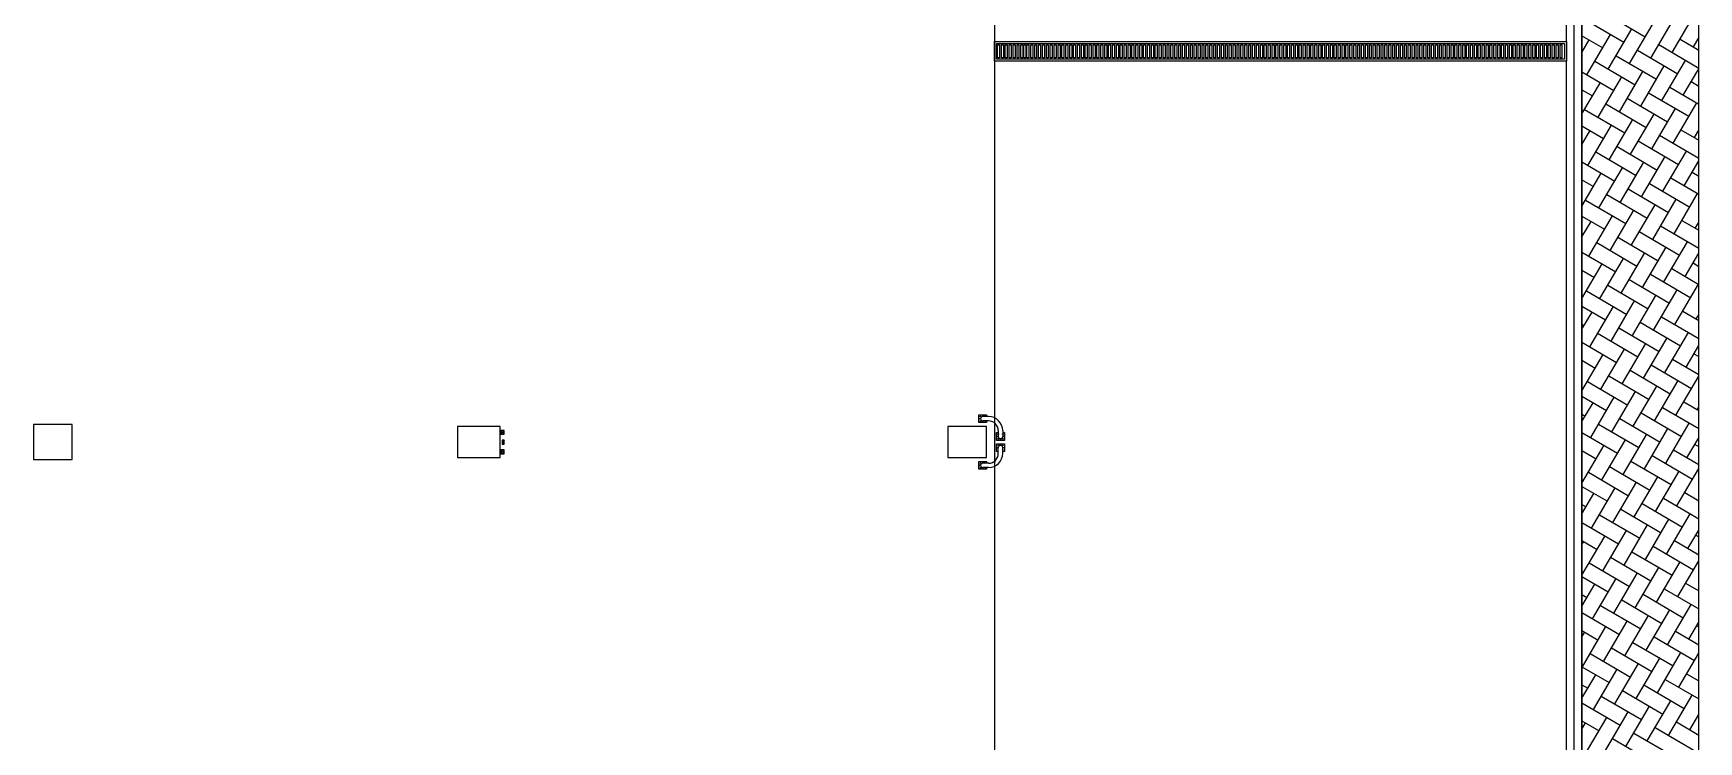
# Model space of a CAD drawing. Header units: millimetres. Extents: x 0 to 356400, y 0 to 68257.
# Drawn here: x 155046 to 156758, y 5490 to 6218 of the extents above; entities that cross this region are included whole.
import ezdxf

# ---------------------------------------------------------------- set-up
doc = ezdxf.new("R2010")
doc.units = ezdxf.units.MM
doc.header["$LTSCALE"] = 75
doc.layers.add('8', color=8, linetype='Continuous')

# ---------------------------------------------------------------- blocks, each defined once
blk = doc.blocks.new('G$C7369CDF7')
at = {"layer": '8'}
for p, q in [((94630, 76150), (9330, 76150)), ((94630, 76150), (9330, 76150)), ((29210, 75467), (28175, 76074)), ((29068, 76014), (28836, 76150)), ((28865, 75669), (29147, 76150)), ((29008, 75122), (29611, 76150)), ((30448, 75205), (29413, 75812)), ((30305, 75753), (29627, 76150)), ((29960, 75955), (30074, 76150)), ((30103, 75407), (30538, 76150)), ((30246, 74860), (30852, 75895)), ((31543, 75491), (30507, 76098)), ((31198, 75693), (31465, 76150)), ((31400, 76038), (31209, 76150)), ((31340, 75146), (31929, 76150)), ((32780, 75229), (31745, 75836)), ((32637, 75776), (32000, 76150)), ((32292, 75979), (32393, 76150)), ((32435, 75431), (32856, 76150)), ((32578, 74884), (33185, 75919)), ((33875, 75515), (32840, 76122)), ((33530, 75717), (33784, 76150)), ((33732, 76062), (33582, 76150)), ((33673, 75170), (34247, 76150)), ((35112, 75253), (34077, 75860)), ((34970, 75800), (34373, 76150)), ((34624, 76003), (34711, 76150)), ((34767, 75455), (35174, 76150)), ((34910, 74908), (35517, 75943)), ((36207, 75539), (35172, 76146)), ((35862, 75741), (36102, 76150)), ((36064, 76086), (35955, 76150)), ((36005, 75194), (36565, 76150)), ((37445, 75277), (36409, 75884)), ((37302, 75824), (36746, 76150)), ((36957, 76027), (37029, 76150)), ((37100, 75479), (37493, 76150)), ((37242, 74932), (37849, 75967)), ((38539, 75563), (37537, 76150)), ((38194, 75765), (38420, 76150)), ((38397, 76110), (38328, 76150)), ((38337, 75218), (38884, 76150)), ((39777, 75301), (38742, 75908)), ((39634, 75848), (39120, 76150)), ((39289, 76051), (39347, 76150)), ((39432, 75503), (39811, 76150)), ((39575, 74956), (40181, 75991)), ((40872, 75587), (39911, 76150)), ((40527, 75789), (40738, 76150)), ((40669, 75242), (41202, 76150)), ((40729, 76134), (40702, 76150)), ((42109, 75325), (41074, 75932)), ((41966, 75872), (41493, 76150)), ((41621, 76075), (41665, 76150)), ((41764, 75527), (42129, 76150)), ((41907, 74980), (42514, 76015)), ((43204, 75611), (42284, 76150)), ((42859, 75813), (43056, 76150)), ((43002, 75266), (43520, 76150)), ((44441, 75349), (43406, 75956)), ((44299, 75896), (43866, 76150)), ((43954, 76099), (43984, 76150)), ((44096, 75551), (44447, 76150)), ((44239, 75004), (44846, 76039)), ((45536, 75635), (44657, 76150)), ((45191, 75837), (45375, 76150)), ((45334, 75290), (45838, 76150)), ((45477, 74742), (46084, 75777)), ((46774, 75373), (45738, 75980)), ((46631, 75920), (46239, 76150)), ((46286, 76123), (46302, 76150)), ((46429, 75575), (46765, 76150)), ((46571, 75028), (47178, 76063)), ((29353, 74919), (28318, 75526)), ((29151, 74574), (29758, 75610)), ((30388, 74313), (30995, 75348)), ((31685, 74943), (30650, 75550)), ((31483, 74598), (32090, 75634)), ((32721, 74337), (33328, 75372)), ((34018, 74967), (32982, 75574)), ((33815, 74622), (34422, 75658)), ((35053, 74361), (35660, 75396)), ((36350, 74991), (35315, 75598)), ((36148, 74646), (36754, 75682)), ((37588, 74730), (36552, 75337)), ((37385, 74385), (37992, 75420)), ((38682, 75015), (37647, 75622)), ((38480, 74670), (39087, 75706)), ((39920, 74754), (38884, 75360)), ((39718, 74409), (40324, 75444)), ((41014, 75039), (39979, 75646)), ((40812, 74694), (41419, 75730)), ((42252, 74778), (41217, 75384)), ((42050, 74433), (42657, 75468)), ((43347, 75063), (42311, 75670)), ((43144, 74718), (43751, 75754)), ((44584, 74802), (43549, 75408)), ((44382, 74457), (44989, 75492)), ((45679, 75087), (44644, 75694)), ((46917, 74826), (45881, 75432)), ((46714, 74481), (47321, 75516)), ((29496, 74372), (28461, 74979)), ((29294, 74027), (29901, 75062)), ((30591, 74658), (29555, 75265)), ((31828, 74396), (30793, 75003)), ((31626, 74051), (32233, 75086)), ((32923, 74682), (31888, 75289)), ((34161, 74420), (33125, 75027)), ((33958, 74075), (34565, 75110)), ((35255, 74706), (34220, 75313)), ((36493, 74444), (35458, 75051)), ((36291, 74099), (36897, 75134)), ((38825, 74468), (37790, 75075)), ((38623, 74123), (39230, 75158)), ((41157, 74492), (40122, 75099)), ((40955, 74147), (41562, 75182)), ((42193, 73885), (42799, 74920)), ((43490, 74516), (42454, 75123)), ((43287, 74171), (43894, 75206)), ((44525, 73909), (45132, 74944)), ((45822, 74540), (44787, 75147)), ((45620, 74195), (46226, 75230)), ((46857, 73933), (47464, 74968)), ((28199, 73741), (28806, 74777)), ((29437, 73480), (30043, 74515)), ((30734, 74110), (29698, 74717)), ((30531, 73765), (31138, 74801)), ((31769, 73504), (32376, 74539)), ((33066, 74134), (32031, 74741)), ((32864, 73789), (33470, 74825)), ((34303, 73873), (33268, 74480)), ((34101, 73528), (34708, 74563)), ((35398, 74158), (34363, 74765)), ((35196, 73813), (35803, 74849)), ((36636, 73897), (35600, 74503)), ((36433, 73552), (37040, 74587)), ((37730, 74182), (36695, 74789)), ((37528, 73837), (38135, 74873)), ((38968, 73921), (37933, 74527)), ((38766, 73576), (39372, 74611)), ((40063, 74206), (39027, 74813)), ((39860, 73861), (40467, 74897)), ((41300, 73945), (40265, 74551)), ((41098, 73600), (41705, 74635)), ((42395, 74230), (41360, 74837)), ((43632, 73969), (42597, 74575)), ((43430, 73624), (44037, 74659)), ((44727, 74254), (43692, 74861)), ((45965, 73993), (44929, 74599)), ((45762, 73647), (46369, 74683)), ((47059, 74278), (46024, 74885)), ((28342, 73194), (28949, 74229)), ((29639, 73825), (28604, 74432)), ((30876, 73563), (29841, 74170)), ((30674, 73218), (31281, 74253)), ((31971, 73849), (30936, 74456)), ((33209, 73587), (32173, 74194)), ((33006, 73242), (33613, 74277)), ((35541, 73611), (34506, 74218)), ((35339, 73266), (35945, 74301)), ((37873, 73635), (36838, 74242)), ((37671, 73290), (38278, 74325)), ((38980, 73150), (39515, 74063)), ((40205, 73659), (39170, 74266)), ((40003, 73314), (40610, 74349)), ((41298, 73150), (41848, 74087)), ((42538, 73683), (41502, 74290)), ((42335, 73338), (42942, 74373)), ((43616, 73150), (44180, 74111)), ((44870, 73707), (43835, 74314)), ((44668, 73362), (45274, 74397)), ((46107, 73445), (45072, 74052)), ((45934, 73150), (46512, 74135)), ((47202, 73731), (46167, 74338)), ((29782, 73277), (28746, 73884)), ((28780, 73150), (29092, 73682)), ((29707, 73150), (30186, 73968)), ((30790, 73150), (29984, 73623)), ((32114, 73301), (31079, 73908)), ((31098, 73150), (31424, 73706)), ((32025, 73150), (32518, 73992)), ((33163, 73150), (32316, 73646)), ((34446, 73325), (33411, 73932)), ((33416, 73150), (33756, 73730)), ((34343, 73150), (34851, 74016)), ((35536, 73150), (34648, 73670)), ((35734, 73150), (36088, 73754)), ((36778, 73349), (35743, 73956)), ((36662, 73150), (37183, 74040)), ((37910, 73150), (36981, 73694)), ((38053, 73150), (38421, 73778)), ((39111, 73373), (38075, 73980)), ((40283, 73150), (39313, 73718)), ((40371, 73150), (40753, 73802)), ((41443, 73397), (40408, 74004)), ((42656, 73150), (41645, 73742)), ((42689, 73150), (43085, 73826)), ((43775, 73421), (42740, 74028)), ((45013, 73160), (43977, 73766)), ((45007, 73150), (45417, 73850)), ((47345, 73184), (46310, 73790)), ((29208, 73150), (28889, 73337)), ((30171, 73150), (30329, 73420)), ((31581, 73150), (31221, 73361)), ((32489, 73150), (32661, 73444)), ((33954, 73150), (33554, 73385)), ((34807, 73150), (34994, 73468)), ((36328, 73150), (35886, 73409)), ((36198, 73150), (36231, 73207)), ((37125, 73150), (37326, 73492)), ((38701, 73150), (38218, 73433)), ((38516, 73150), (38563, 73230)), ((39443, 73150), (39658, 73516)), ((41074, 73150), (40551, 73457)), ((40834, 73150), (40896, 73254)), ((41762, 73150), (41990, 73540)), ((41865, 73150), (41788, 73195)), ((43447, 73150), (42883, 73481)), ((43153, 73150), (43228, 73278)), ((44080, 73150), (44323, 73564)), ((44238, 73150), (44120, 73219)), ((45820, 73150), (45215, 73505)), ((45471, 73150), (45560, 73302)), ((46398, 73150), (46655, 73588)), ((46611, 73150), (46453, 73243)), ((97230, 73150), (6530, 73150)), ((6530, 73150), (97074, 73150)), ((97030, 72950), (6530, 72950)), ((6830, 73150), (94630, 73150)), ((31562, 73150), (31567, 73159)), ((33880, 73150), (33899, 73183)), ((39492, 73150), (39456, 73171)), ((28930, 72750), (6530, 72750)), ((28930, 58050), (28930, 72750)), ((28930, 72750), (29430, 72750)), ((28980, 58100), (28980, 72700)), ((28980, 72700), (29380, 72700)), ((29010, 72585), (29010, 72635)), ((29010, 72635), (29350, 72635)), ((29350, 72585), (29010, 72585)), ((29010, 72485), (29010, 72535)), ((29010, 72535), (29350, 72535)), ((29350, 72485), (29010, 72485)), ((29010, 72385), (29010, 72435)), ((29010, 72435), (29350, 72435)), ((29350, 72385), (29010, 72385)), ((29010, 72285), (29010, 72335)), ((29010, 72335), (29350, 72335)), ((29350, 72635), (29350, 72585)), ((29350, 72535), (29350, 72485)), ((29350, 72435), (29350, 72385)), ((29350, 72335), (29350, 72285)), ((29380, 72700), (29380, 58100)), ((96830, 72750), (29430, 72750)), ((29430, 72750), (29430, 58050)), ((29350, 72285), (29010, 72285)), ((29010, 72185), (29010, 72235)), ((29010, 72235), (29350, 72235)), ((29350, 72185), (29010, 72185)), ((29010, 72085), (29010, 72135)), ((29010, 72135), (29350, 72135)), ((29350, 72085), (29010, 72085)), ((29010, 71985), (29010, 72035)), ((29010, 72035), (29350, 72035)), ((29350, 71985), (29010, 71985)), ((29010, 71885), (29010, 71935)), ((29010, 71935), (29350, 71935)), ((29350, 72235), (29350, 72185)), ((29350, 72135), (29350, 72085)), ((29350, 72035), (29350, 71985)), ((29350, 71935), (29350, 71885)), ((29350, 71885), (29010, 71885)), ((29010, 71785), (29010, 71835)), ((29010, 71835), (29350, 71835)), ((29350, 71785), (29010, 71785)), ((29010, 71685), (29010, 71735)), ((29010, 71735), (29350, 71735)), ((29350, 71685), (29010, 71685)), ((29010, 71585), (29010, 71635)), ((29010, 71635), (29350, 71635)), ((29350, 71585), (29010, 71585)), ((29010, 71485), (29010, 71535)), ((29010, 71535), (29350, 71535)), ((29350, 71485), (29010, 71485)), ((29350, 71835), (29350, 71785)), ((29350, 71735), (29350, 71685)), ((29350, 71635), (29350, 71585)), ((29350, 71535), (29350, 71485)), ((29010, 71385), (29010, 71435)), ((29010, 71435), (29350, 71435)), ((29350, 71385), (29010, 71385)), ((29010, 71285), (29010, 71335)), ((29010, 71335), (29350, 71335)), ((29350, 71285), (29010, 71285)), ((29010, 71185), (29010, 71235)), ((29010, 71235), (29350, 71235)), ((29350, 71185), (29010, 71185)), ((29010, 71085), (29010, 71135)), ((29010, 71135), (29350, 71135)), ((29350, 71085), (29010, 71085)), ((29350, 71435), (29350, 71385)), ((29350, 71335), (29350, 71285)), ((29350, 71235), (29350, 71185)), ((29350, 71135), (29350, 71085)), ((29010, 70985), (29010, 71035)), ((29010, 71035), (29350, 71035)), ((29350, 70985), (29010, 70985)), ((29010, 70885), (29010, 70935)), ((29010, 70935), (29350, 70935)), ((29350, 70885), (29010, 70885)), ((29010, 70785), (29010, 70835)), ((29010, 70835), (29350, 70835)), ((29350, 70785), (29010, 70785)), ((29010, 70685), (29010, 70735)), ((29010, 70735), (29350, 70735)), ((29350, 70685), (29010, 70685)), ((29010, 70585), (29010, 70635)), ((29010, 70635), (29350, 70635)), ((29350, 71035), (29350, 70985)), ((29350, 70935), (29350, 70885)), ((29350, 70835), (29350, 70785)), ((29350, 70735), (29350, 70685)), ((29350, 70635), (29350, 70585)), ((29350, 70585), (29010, 70585)), ((29010, 70485), (29010, 70535)), ((29010, 70535), (29350, 70535)), ((29350, 70485), (29010, 70485)), ((29010, 70385), (29010, 70435)), ((29010, 70435), (29350, 70435)), ((29350, 70385), (29010, 70385)), ((29010, 70285), (29010, 70335)), ((29010, 70335), (29350, 70335)), ((29350, 70285), (29010, 70285)), ((29010, 70185), (29010, 70235)), ((29010, 70235), (29350, 70235)), ((29350, 70535), (29350, 70485)), ((29350, 70435), (29350, 70385)), ((29350, 70335), (29350, 70285)), ((29350, 70235), (29350, 70185)), ((29350, 70185), (29010, 70185)), ((29010, 70085), (29010, 70135)), ((29010, 70135), (29350, 70135)), ((29350, 70085), (29010, 70085)), ((29010, 69985), (29010, 70035)), ((29010, 70035), (29350, 70035)), ((29350, 69985), (29010, 69985)), ((29010, 69885), (29010, 69935)), ((29010, 69935), (29350, 69935)), ((29350, 69885), (29010, 69885)), ((29010, 69785), (29010, 69835)), ((29010, 69835), (29350, 69835)), ((29350, 69785), (29010, 69785)), ((29350, 70135), (29350, 70085)), ((29350, 70035), (29350, 69985)), ((29350, 69935), (29350, 69885)), ((29350, 69835), (29350, 69785)), ((29010, 69685), (29010, 69735)), ((29010, 69735), (29350, 69735)), ((29350, 69685), (29010, 69685)), ((29010, 69585), (29010, 69635)), ((29010, 69635), (29350, 69635)), ((29350, 69585), (29010, 69585)), ((29010, 69485), (29010, 69535)), ((29010, 69535), (29350, 69535)), ((29350, 69485), (29010, 69485)), ((29010, 69385), (29010, 69435)), ((29010, 69435), (29350, 69435)), ((29350, 69385), (29010, 69385)), ((29350, 69735), (29350, 69685)), ((29350, 69635), (29350, 69585)), ((29350, 69535), (29350, 69485)), ((29350, 69435), (29350, 69385)), ((29010, 69285), (29010, 69335)), ((29010, 69335), (29350, 69335)), ((29350, 69285), (29010, 69285)), ((29010, 69185), (29010, 69235)), ((29010, 69235), (29350, 69235)), ((29350, 69185), (29010, 69185)), ((29010, 69085), (29010, 69135)), ((29010, 69135), (29350, 69135)), ((29350, 69085), (29010, 69085)), ((29010, 68985), (29010, 69035)), ((29010, 69035), (29350, 69035)), ((29350, 68985), (29010, 68985)), ((29010, 68885), (29010, 68935)), ((29010, 68935), (29350, 68935)), ((29350, 69335), (29350, 69285)), ((29350, 69235), (29350, 69185)), ((29350, 69135), (29350, 69085)), ((29350, 69035), (29350, 68985)), ((29350, 68935), (29350, 68885)), ((29350, 68885), (29010, 68885)), ((29010, 68785), (29010, 68835)), ((29010, 68835), (29350, 68835)), ((29350, 68785), (29010, 68785)), ((29010, 68685), (29010, 68735)), ((29010, 68735), (29350, 68735)), ((29350, 68685), (29010, 68685)), ((29010, 68585), (29010, 68635)), ((29010, 68635), (29350, 68635)), ((29350, 68585), (29010, 68585)), ((29010, 68485), (29010, 68535)), ((29010, 68535), (29350, 68535)), ((29350, 68485), (29010, 68485)), ((29350, 68835), (29350, 68785)), ((29350, 68735), (29350, 68685)), ((29350, 68635), (29350, 68585)), ((29350, 68535), (29350, 68485)), ((29010, 68385), (29010, 68435)), ((29010, 68435), (29350, 68435)), ((29350, 68385), (29010, 68385)), ((29010, 68285), (29010, 68335)), ((29010, 68335), (29350, 68335)), ((29350, 68285), (29010, 68285)), ((29010, 68185), (29010, 68235)), ((29010, 68235), (29350, 68235)), ((29350, 68185), (29010, 68185)), ((29010, 68085), (29010, 68135)), ((29010, 68135), (29350, 68135)), ((29350, 68085), (29010, 68085)), ((29350, 68435), (29350, 68385)), ((29350, 68335), (29350, 68285)), ((29350, 68235), (29350, 68185)), ((29350, 68135), (29350, 68085)), ((29010, 67985), (29010, 68035)), ((29010, 68035), (29350, 68035)), ((29350, 67985), (29010, 67985)), ((29010, 67885), (29010, 67935)), ((29010, 67935), (29350, 67935)), ((29350, 67885), (29010, 67885)), ((29010, 67785), (29010, 67835)), ((29010, 67835), (29350, 67835)), ((29350, 67785), (29010, 67785)), ((29010, 67685), (29010, 67735)), ((29010, 67735), (29350, 67735)), ((29350, 67685), (29010, 67685)), ((29010, 67585), (29010, 67635)), ((29010, 67635), (29350, 67635)), ((29350, 68035), (29350, 67985)), ((29350, 67935), (29350, 67885)), ((29350, 67835), (29350, 67785)), ((29350, 67735), (29350, 67685)), ((29350, 67635), (29350, 67585)), ((29350, 67585), (29010, 67585)), ((29010, 67485), (29010, 67535)), ((29010, 67535), (29350, 67535)), ((29350, 67485), (29010, 67485)), ((29010, 67385), (29010, 67435)), ((29010, 67435), (29350, 67435)), ((29350, 67385), (29010, 67385)), ((29010, 67285), (29010, 67335)), ((29010, 67335), (29350, 67335)), ((29350, 67285), (29010, 67285)), ((29010, 67185), (29010, 67235)), ((29010, 67235), (29350, 67235)), ((29350, 67535), (29350, 67485)), ((29350, 67435), (29350, 67385)), ((29350, 67335), (29350, 67285)), ((29350, 67235), (29350, 67185)), ((29350, 67185), (29010, 67185)), ((29010, 67085), (29010, 67135)), ((29010, 67135), (29350, 67135)), ((29350, 67085), (29010, 67085)), ((29010, 66985), (29010, 67035)), ((29010, 67035), (29350, 67035)), ((29350, 66985), (29010, 66985)), ((29010, 66885), (29010, 66935)), ((29010, 66935), (29350, 66935)), ((29350, 66885), (29010, 66885)), ((29010, 66785), (29010, 66835)), ((29010, 66835), (29350, 66835)), ((29350, 66785), (29010, 66785)), ((29350, 67135), (29350, 67085)), ((29350, 67035), (29350, 66985)), ((29350, 66935), (29350, 66885)), ((29350, 66835), (29350, 66785)), ((29010, 66685), (29010, 66735)), ((29010, 66735), (29350, 66735)), ((29350, 66685), (29010, 66685)), ((29010, 66585), (29010, 66635)), ((29010, 66635), (29350, 66635)), ((29350, 66585), (29010, 66585)), ((29010, 66485), (29010, 66535)), ((29010, 66535), (29350, 66535)), ((29350, 66485), (29010, 66485)), ((29010, 66385), (29010, 66435)), ((29010, 66435), (29350, 66435)), ((29350, 66385), (29010, 66385)), ((29350, 66735), (29350, 66685)), ((29350, 66635), (29350, 66585)), ((29350, 66535), (29350, 66485)), ((29350, 66435), (29350, 66385)), ((29010, 66285), (29010, 66335)), ((29010, 66335), (29350, 66335)), ((29350, 66285), (29010, 66285)), ((29010, 66185), (29010, 66235)), ((29010, 66235), (29350, 66235)), ((29350, 66185), (29010, 66185)), ((29010, 66085), (29010, 66135)), ((29010, 66135), (29350, 66135)), ((29350, 66085), (29010, 66085)), ((29010, 65985), (29010, 66035)), ((29010, 66035), (29350, 66035)), ((29350, 65985), (29010, 65985)), ((29010, 65885), (29010, 65935)), ((29010, 65935), (29350, 65935)), ((29350, 66335), (29350, 66285)), ((29350, 66235), (29350, 66185)), ((29350, 66135), (29350, 66085)), ((29350, 66035), (29350, 65985)), ((29350, 65935), (29350, 65885)), ((29350, 65885), (29010, 65885)), ((29010, 65785), (29010, 65835)), ((29010, 65835), (29350, 65835)), ((29350, 65785), (29010, 65785)), ((29010, 65685), (29010, 65735)), ((29010, 65735), (29350, 65735)), ((29350, 65685), (29010, 65685)), ((29010, 65585), (29010, 65635)), ((29010, 65635), (29350, 65635)), ((29350, 65585), (29010, 65585)), ((29010, 65485), (29010, 65535)), ((29010, 65535), (29350, 65535)), ((29350, 65485), (29010, 65485)), ((29350, 65835), (29350, 65785)), ((29350, 65735), (29350, 65685)), ((29350, 65635), (29350, 65585)), ((29350, 65535), (29350, 65485)), ((29010, 65385), (29010, 65435)), ((29010, 65435), (29350, 65435)), ((29350, 65385), (29010, 65385)), ((29010, 65285), (29010, 65335)), ((29010, 65335), (29350, 65335)), ((29350, 65285), (29010, 65285)), ((29010, 65185), (29010, 65235)), ((29010, 65235), (29350, 65235)), ((29350, 65185), (29010, 65185)), ((29010, 65085), (29010, 65135)), ((29010, 65135), (29350, 65135)), ((29350, 65085), (29010, 65085)), ((29350, 65435), (29350, 65385)), ((29350, 65335), (29350, 65285)), ((29350, 65235), (29350, 65185)), ((29350, 65135), (29350, 65085)), ((29010, 64985), (29010, 65035)), ((29010, 65035), (29350, 65035)), ((29350, 64985), (29010, 64985)), ((29010, 64885), (29010, 64935)), ((29010, 64935), (29350, 64935)), ((29350, 64885), (29010, 64885)), ((29010, 64785), (29010, 64835)), ((29010, 64835), (29350, 64835)), ((29350, 64785), (29010, 64785)), ((29010, 64685), (29010, 64735)), ((29010, 64735), (29350, 64735)), ((29350, 64685), (29010, 64685)), ((29010, 64585), (29010, 64635)), ((29010, 64635), (29350, 64635)), ((29350, 65035), (29350, 64985)), ((29350, 64935), (29350, 64885)), ((29350, 64835), (29350, 64785)), ((29350, 64735), (29350, 64685)), ((29350, 64635), (29350, 64585)), ((29350, 64585), (29010, 64585)), ((29010, 64485), (29010, 64535)), ((29010, 64535), (29350, 64535)), ((29350, 64485), (29010, 64485)), ((29010, 64385), (29010, 64435)), ((29010, 64435), (29350, 64435)), ((29350, 64385), (29010, 64385)), ((29010, 64285), (29010, 64335)), ((29010, 64335), (29350, 64335)), ((29350, 64285), (29010, 64285)), ((29010, 64185), (29010, 64235)), ((29010, 64235), (29350, 64235)), ((29350, 64535), (29350, 64485)), ((29350, 64435), (29350, 64385)), ((29350, 64335), (29350, 64285)), ((29350, 64235), (29350, 64185)), ((29350, 64185), (29010, 64185)), ((29010, 64085), (29010, 64135)), ((29010, 64135), (29350, 64135)), ((29350, 64085), (29010, 64085)), ((29010, 63985), (29010, 64035)), ((29010, 64035), (29350, 64035)), ((29350, 63985), (29010, 63985)), ((29010, 63885), (29010, 63935)), ((29010, 63935), (29350, 63935)), ((29350, 63885), (29010, 63885)), ((29010, 63785), (29010, 63835)), ((29010, 63835), (29350, 63835)), ((29350, 63785), (29010, 63785)), ((29350, 64135), (29350, 64085)), ((29350, 64035), (29350, 63985)), ((29350, 63935), (29350, 63885)), ((29350, 63835), (29350, 63785)), ((29010, 63685), (29010, 63735)), ((29010, 63735), (29350, 63735)), ((29350, 63685), (29010, 63685)), ((29010, 63585), (29010, 63635)), ((29010, 63635), (29350, 63635)), ((29350, 63585), (29010, 63585)), ((29010, 63485), (29010, 63535)), ((29010, 63535), (29350, 63535)), ((29350, 63485), (29010, 63485)), ((29010, 63385), (29010, 63435)), ((29010, 63435), (29350, 63435)), ((29350, 63385), (29010, 63385)), ((29350, 63735), (29350, 63685)), ((29350, 63635), (29350, 63585)), ((29350, 63535), (29350, 63485)), ((29350, 63435), (29350, 63385)), ((29010, 63285), (29010, 63335)), ((29010, 63335), (29350, 63335)), ((29350, 63285), (29010, 63285)), ((29010, 63185), (29010, 63235)), ((29010, 63235), (29350, 63235)), ((29350, 63185), (29010, 63185)), ((29010, 63085), (29010, 63135)), ((29010, 63135), (29350, 63135)), ((29350, 63085), (29010, 63085)), ((29010, 62985), (29010, 63035)), ((29010, 63035), (29350, 63035)), ((29350, 62985), (29010, 62985)), ((29010, 62885), (29010, 62935)), ((29010, 62935), (29350, 62935)), ((29350, 63335), (29350, 63285)), ((29350, 63235), (29350, 63185)), ((29350, 63135), (29350, 63085)), ((29350, 63035), (29350, 62985)), ((29350, 62935), (29350, 62885)), ((29350, 62885), (29010, 62885)), ((29010, 62785), (29010, 62835)), ((29010, 62835), (29350, 62835)), ((29350, 62785), (29010, 62785)), ((29010, 62685), (29010, 62735)), ((29010, 62735), (29350, 62735)), ((29350, 62685), (29010, 62685)), ((29010, 62585), (29010, 62635)), ((29010, 62635), (29350, 62635)), ((29350, 62585), (29010, 62585)), ((29010, 62485), (29010, 62535)), ((29010, 62535), (29350, 62535)), ((29350, 62835), (29350, 62785)), ((29350, 62735), (29350, 62685)), ((29350, 62635), (29350, 62585)), ((29350, 62535), (29350, 62485)), ((29350, 62485), (29010, 62485)), ((29010, 62385), (29010, 62435)), ((29010, 62435), (29350, 62435)), ((29350, 62385), (29010, 62385)), ((29010, 62285), (29010, 62335)), ((29010, 62335), (29350, 62335)), ((29350, 62285), (29010, 62285)), ((29010, 62185), (29010, 62235)), ((29010, 62235), (29350, 62235)), ((29350, 62185), (29010, 62185)), ((29010, 62085), (29010, 62135)), ((29010, 62135), (29350, 62135)), ((29350, 62085), (29010, 62085)), ((29350, 62435), (29350, 62385)), ((29350, 62335), (29350, 62285)), ((29350, 62235), (29350, 62185)), ((29350, 62135), (29350, 62085)), ((29010, 61985), (29010, 62035)), ((29010, 62035), (29350, 62035)), ((29350, 61985), (29010, 61985)), ((29010, 61885), (29010, 61935)), ((29010, 61935), (29350, 61935)), ((29350, 61885), (29010, 61885)), ((29010, 61785), (29010, 61835)), ((29010, 61835), (29350, 61835)), ((29350, 61785), (29010, 61785)), ((29010, 61685), (29010, 61735)), ((29010, 61735), (29350, 61735)), ((29350, 61685), (29010, 61685)), ((29010, 61585), (29010, 61635)), ((29010, 61635), (29350, 61635)), ((29350, 62035), (29350, 61985)), ((29350, 61935), (29350, 61885)), ((29350, 61835), (29350, 61785)), ((29350, 61735), (29350, 61685)), ((29350, 61635), (29350, 61585)), ((29350, 61585), (29010, 61585)), ((29010, 61485), (29010, 61535)), ((29010, 61535), (29350, 61535)), ((29350, 61485), (29010, 61485)), ((29010, 61385), (29010, 61435)), ((29010, 61435), (29350, 61435)), ((29350, 61385), (29010, 61385)), ((29010, 61285), (29010, 61335)), ((29010, 61335), (29350, 61335)), ((29350, 61285), (29010, 61285)), ((29010, 61185), (29010, 61235)), ((29010, 61235), (29350, 61235)), ((29350, 61535), (29350, 61485)), ((29350, 61435), (29350, 61385)), ((29350, 61335), (29350, 61285)), ((29350, 61235), (29350, 61185)), ((29350, 61185), (29010, 61185)), ((29010, 61085), (29010, 61135)), ((29010, 61135), (29350, 61135)), ((29350, 61085), (29010, 61085)), ((29010, 60985), (29010, 61035)), ((29010, 61035), (29350, 61035)), ((29350, 60985), (29010, 60985)), ((29010, 60885), (29010, 60935)), ((29010, 60935), (29350, 60935)), ((29350, 60885), (29010, 60885)), ((29010, 60785), (29010, 60835)), ((29010, 60835), (29350, 60835)), ((29350, 60785), (29010, 60785)), ((29350, 61135), (29350, 61085)), ((29350, 61035), (29350, 60985)), ((29350, 60935), (29350, 60885)), ((29350, 60835), (29350, 60785)), ((29010, 60685), (29010, 60735)), ((29010, 60735), (29350, 60735)), ((29350, 60685), (29010, 60685)), ((29010, 60585), (29010, 60635)), ((29010, 60635), (29350, 60635)), ((29350, 60585), (29010, 60585)), ((29010, 60485), (29010, 60535)), ((29010, 60535), (29350, 60535)), ((29350, 60485), (29010, 60485)), ((29010, 60385), (29010, 60435)), ((29010, 60435), (29350, 60435)), ((29350, 60385), (29010, 60385)), ((29350, 60735), (29350, 60685)), ((29350, 60635), (29350, 60585)), ((29350, 60535), (29350, 60485)), ((29350, 60435), (29350, 60385)), ((29010, 60285), (29010, 60335)), ((29010, 60335), (29350, 60335)), ((29350, 60285), (29010, 60285)), ((29010, 60185), (29010, 60235)), ((29010, 60235), (29350, 60235)), ((29350, 60185), (29010, 60185)), ((29010, 60085), (29010, 60135)), ((29010, 60135), (29350, 60135)), ((29350, 60085), (29010, 60085)), ((29010, 59985), (29010, 60035)), ((29010, 60035), (29350, 60035)), ((29350, 59985), (29010, 59985)), ((29010, 59885), (29010, 59935)), ((29010, 59935), (29350, 59935)), ((29350, 60335), (29350, 60285)), ((29350, 60235), (29350, 60185)), ((29350, 60135), (29350, 60085)), ((29350, 60035), (29350, 59985)), ((29350, 59935), (29350, 59885)), ((29350, 59885), (29010, 59885)), ((29010, 59785), (29010, 59835)), ((29010, 59835), (29350, 59835)), ((29350, 59785), (29010, 59785)), ((29010, 59685), (29010, 59735)), ((29010, 59735), (29350, 59735)), ((29350, 59685), (29010, 59685)), ((29010, 59585), (29010, 59635)), ((29010, 59635), (29350, 59635)), ((29350, 59585), (29010, 59585)), ((29010, 59485), (29010, 59535)), ((29010, 59535), (29350, 59535)), ((29350, 59835), (29350, 59785)), ((29350, 59735), (29350, 59685)), ((29350, 59635), (29350, 59585)), ((29350, 59535), (29350, 59485)), ((29350, 59485), (29010, 59485)), ((29010, 59385), (29010, 59435)), ((29010, 59435), (29350, 59435)), ((29350, 59385), (29010, 59385)), ((29010, 59285), (29010, 59335)), ((29010, 59335), (29350, 59335)), ((29350, 59285), (29010, 59285)), ((29010, 59185), (29010, 59235)), ((29010, 59235), (29350, 59235)), ((29350, 59185), (29010, 59185)), ((29010, 59085), (29010, 59135)), ((29010, 59135), (29350, 59135)), ((29350, 59085), (29010, 59085)), ((29350, 59435), (29350, 59385)), ((29350, 59335), (29350, 59285)), ((29350, 59235), (29350, 59185)), ((29350, 59135), (29350, 59085)), ((29010, 58985), (29010, 59035)), ((29010, 59035), (29350, 59035)), ((29350, 58985), (29010, 58985)), ((29010, 58885), (29010, 58935)), ((29010, 58935), (29350, 58935)), ((29350, 58885), (29010, 58885)), ((29010, 58808), (29010, 58858)), ((29010, 58858), (29350, 58858)), ((29350, 58808), (29010, 58808)), ((29010, 58730), (29010, 58780)), ((29010, 58780), (29350, 58780)), ((29350, 58730), (29010, 58730)), ((29010, 58630), (29010, 58680)), ((29010, 58680), (29350, 58680)), ((29350, 59035), (29350, 58985)), ((29350, 58935), (29350, 58885)), ((29350, 58858), (29350, 58808)), ((29350, 58780), (29350, 58730)), ((29350, 58680), (29350, 58630)), ((29350, 58630), (29010, 58630)), ((29010, 58530), (29010, 58580)), ((29010, 58580), (29350, 58580)), ((29350, 58530), (29010, 58530)), ((29010, 58430), (29010, 58480)), ((29010, 58480), (29350, 58480)), ((29350, 58430), (29010, 58430)), ((29010, 58330), (29010, 58380)), ((29010, 58380), (29350, 58380)), ((29350, 58330), (29010, 58330)), ((29010, 58230), (29010, 58280)), ((29010, 58280), (29350, 58280)), ((29350, 58230), (29010, 58230)), ((29350, 58580), (29350, 58530)), ((29350, 58480), (29350, 58430)), ((29350, 58380), (29350, 58330)), ((29350, 58280), (29350, 58230)), ((38936, 58262), (39086, 58262)), ((38986, 58262), (38986, 58306)), ((38986, 58306), (39186, 58306)), ((39084, 58302), (39084, 58262)), ((39088, 58302), (39084, 58302)), ((39088, 58262), (39088, 58302)), ((39186, 58306), (39186, 58106)), ((39274, 58106), (39274, 58306)), ((39274, 58306), (39474, 58306)), ((39372, 58302), (39376, 58302)), ((39372, 58262), (39372, 58302)), ((39524, 58262), (39374, 58262)), ((39376, 58302), (39376, 58262)), ((39474, 58306), (39474, 58262)), ((21630, 58050), (97030, 58050)), ((29430, 58050), (28930, 58050)), ((29380, 58100), (28980, 58100)), ((29010, 58130), (29010, 58180)), ((29010, 58180), (29350, 58180)), ((29350, 58130), (29010, 58130)), ((29350, 58180), (29350, 58130)), ((38530, 57650), (38530, 57850)), ((38530, 57850), (38574, 57850)), ((38574, 57900), (38574, 57750)), ((38686, 57900), (38686, 57750)), ((38686, 57850), (38730, 57850)), ((38730, 57850), (38730, 57650)), ((39630, 57850), (38830, 57850)), ((38830, 57850), (38830, 56850)), ((38936, 58150), (39086, 58150)), ((38986, 58106), (38986, 58150)), ((39186, 58106), (38986, 58106)), ((39084, 58110), (39084, 58150)), ((39088, 58110), (39084, 58110)), ((39088, 58150), (39088, 58110)), ((39182, 58208), (39142, 58208)), ((39142, 58204), (39182, 58204)), ((39182, 58204), (39182, 58208)), ((39474, 58106), (39274, 58106)), ((39278, 58204), (39278, 58208)), ((39278, 58208), (39318, 58208)), ((39318, 58204), (39278, 58204)), ((39372, 58150), (39372, 58110)), ((39372, 58110), (39376, 58110)), ((39524, 58150), (39374, 58150)), ((39376, 58110), (39376, 58150)), ((39474, 58150), (39474, 58106)), ((39630, 56850), (39630, 57850)), ((39730, 57650), (39730, 57850)), ((39730, 57850), (39774, 57850)), ((39774, 57900), (39774, 57750)), ((39886, 57900), (39886, 57750)), ((39886, 57850), (39930, 57850)), ((39930, 57850), (39930, 57650)), ((38730, 57650), (38530, 57650)), ((38534, 57752), (38574, 57752)), ((38534, 57748), (38534, 57752)), ((38574, 57748), (38534, 57748)), ((38628, 57654), (38628, 57694)), ((38632, 57654), (38628, 57654)), ((38632, 57694), (38632, 57654)), ((38726, 57752), (38686, 57752)), ((38686, 57748), (38726, 57748)), ((38726, 57748), (38726, 57752)), ((39930, 57650), (39730, 57650)), ((39734, 57748), (39734, 57752)), ((39734, 57752), (39774, 57752)), ((39774, 57748), (39734, 57748)), ((39828, 57694), (39828, 57654)), ((39828, 57654), (39832, 57654)), ((39832, 57654), (39832, 57694)), ((39926, 57752), (39886, 57752)), ((39886, 57748), (39926, 57748)), ((39926, 57748), (39926, 57752)), ((38830, 56850), (39630, 56850)), ((39030, 45450), (38930, 45450)), ((38930, 45450), (38930, 45350)), ((38933, 45352), (39028, 45448)), ((38933, 45448), (39028, 45352)), ((39028, 45448), (38933, 45448)), ((38933, 45448), (38933, 45352)), ((39028, 45352), (39028, 45448)), ((39030, 45350), (39030, 45450)), ((39280, 45450, -103000), (39180, 45450, -103000)), ((39180, 45450, -103000), (39180, 45400, -103000)), ((39180, 45400, -103000), (39280, 45400, -103000)), ((39183, 45402, -103000), (39278, 45448, -103000)), ((39183, 45448, -103000), (39278, 45402, -103000)), ((39278, 45448, -103000), (39183, 45448, -103000)), ((39183, 45448, -103000), (39183, 45402, -103000)), ((39183, 45402, -103000), (39278, 45402, -103000)), ((39278, 45402, -103000), (39278, 45448, -103000)), ((39280, 45400, -103000), (39280, 45450, -103000)), ((39530, 45450), (39430, 45450)), ((39430, 45450), (39430, 45350)), ((39433, 45352), (39528, 45448)), ((39433, 45448), (39528, 45352)), ((39528, 45448), (39433, 45448)), ((39433, 45448), (39433, 45352)), ((39528, 45352), (39528, 45448)), ((39530, 45350), (39530, 45450)), ((39630, 45350), (38830, 45350)), ((38830, 45350), (38830, 44250)), ((38930, 45350), (39030, 45350)), ((38933, 45352), (39028, 45352)), ((39430, 45350), (39530, 45350)), ((39433, 45352), (39528, 45352)), ((39630, 44250), (39630, 45350)), ((38830, 44250), (39630, 44250)), ((39680, 34350), (38780, 34350)), ((38780, 34350), (38780, 33350)), ((39680, 33350), (39680, 34350)), ((38780, 33350), (39680, 33350))]:
    blk.add_line(p, q, dxfattribs=at)
for centre in [(39026, 58266), (39146, 58266), (39314, 58266), (39026, 58146), (39146, 58146), (39314, 58146), (39770, 57810), (39890, 57810), (38570, 57690), (38690, 57690), (39770, 57690), (39890, 57690)]:
    blk.add_circle(centre, 8, dxfattribs=at)
for centre, radius, start, end in [((38936, 57900), 362, 90, 180), ((39086, 58206), 56, 270, 90), ((39374, 58206), 56, 90, 270), ((39434, 58266), 8, 330, 210), ((39524, 57900), 362, 0, 90), ((38570, 57810), 8, 60, 300), ((38936, 57900), 250, 90, 180), ((38690, 57810), 8, 240, 120), ((39434, 58146), 8, 150, 30), ((39524, 57900), 250, 0, 90), ((38630, 57750), 56, 180, 0), ((39830, 57750), 56, 180, 0)]:
    blk.add_arc(centre, radius, start, end, dxfattribs=at)

msp = doc.modelspace()

# ---------------------------------------------------------------- block references
at = {"xscale": 0.04000000000000001, "yscale": 0.04000000000000001, "zscale": 0.04000000000000001, "rotation": 270}
msp.add_blockref('G$C7369CDF7', (153712.2, 7367.1), dxfattribs=at)

doc.saveas('drawing.dxf')
